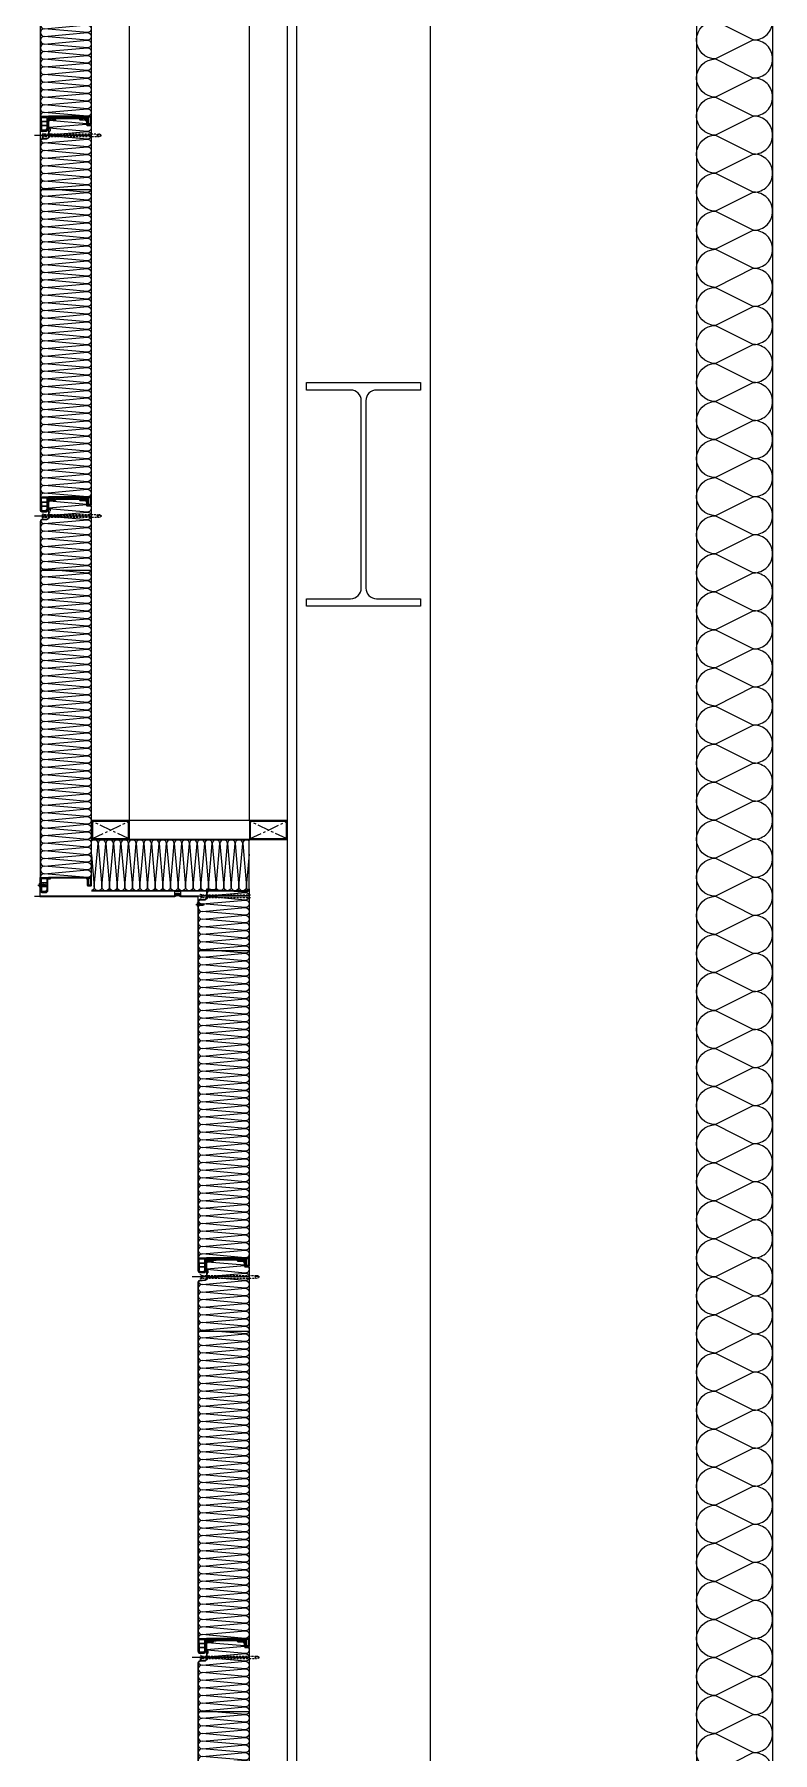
# Model space of a CAD drawing. Header units: millimetres. Extents: x 922366 to 1647943, y -534868 to 518781.
# Drawn here: x 1105173 to 1107113, y 437692 to 442207 of the extents above; entities that cross this region are included whole.
import ezdxf
from ezdxf.xclip import XClip

# ---------------------------------------------------------------- set-up
doc = ezdxf.new("R2010")
doc.units = ezdxf.units.MM
doc.header["$XCLIPFRAME"] = 0
for name, pattern in [('XR-SECTION$0$CEN', [62, 60, -1, 0, -1]), ('XR-SECTION$0$CENTER', [50.8, 31.75, -6.35, 6.35, -6.35]), ('XR-SECTION$0$HIDDEN', [0.375, 0.25, -0.125])]:
    doc.linetypes.add(name, pattern=pattern)
for name, color, linetype in [('XR-SECTION$0$0-S-col', 4, 'Continuous'), ('XR-SECTION$0$01단열재', 55, 'Continuous'), ('XR-SECTION$0$01하지철물', 8, 'Continuous'), ('XR-SECTION$0$09GIRDER', 2, 'Continuous'), ('XR-SECTION$0$161', 161, 'Continuous'), ('XR-SECTION$0$A-1', 1, 'Continuous'), ('XR-SECTION$0$BOLT', 8, 'Continuous'), ('XR-SECTION$0$CON', 2, 'Continuous'), ('XR-SECTION$0$HAT-INS', 250, 'Continuous'), ('XR-SECTION$0$Insul', 252, 'Continuous'), ('XR-SECTION$0$PANEL', 6, 'Continuous'), ('XR-SECTION$0$SYP_BOLT', 9, 'Continuous'), ('XR-SECTION$0$SYP_CAULKING', 9, 'Continuous'), ('XR-SECTION$0$SYP_Center', 1, 'XR-SECTION$0$CENTER'), ('XR-SECTION$0$SYP_FLASHING', 5, 'Continuous'), ('XR-SECTION$0$SYP_INSUL', 252, 'Continuous'), ('XR-SECTION$0$SYP_STEEL', 4, 'Continuous'), ('XR-SECTION$0$WALL', 2, 'Continuous'), ('XR-SECTION$0$WALL-D2', 4, 'Continuous'), ('XR-SECTION$0$x-ref_section(mock-up)$0$A-WALL-DRYW', 7, 'Continuous'), ('XR-SECTION$0$XR-sec$0$HAT-INS', 250, 'Continuous')]:
    doc.layers.add(name, color=color, linetype=linetype)
doc.linetypes.add('XR-SECTION$0$INSUL150', pattern='A,0.00254,-2.54,[134,ltypeshp.shx,S=18.75,R=0,X=-2.54,Y=0],-69.92,[134,ltypeshp.shx,S=18.75,R=180,X=2.54,Y=0],-2.54', length=75.00254)

# ---------------------------------------------------------------- blocks, each defined once
blk = doc.blocks.new('*U261')
at = {"layer": 'XR-SECTION$0$HAT-INS', "color": 252}
for points in [[(8.5, 0, 0.414214), (8.75, 0.25), (8.5, 0.75, -1), (9, 0.75), (8.75, 0.25, 0.414214), (9, 0)], [(9, 0, 0.414214), (9.25, 0.25), (9, 0.75, -1), (9.5, 0.75), (9.25, 0.25, 0.414214), (9.5, 0)], [(9.5, 0, 0.414214), (9.75, 0.25), (9.5, 0.75, -1), (10, 0.75), (9.75, 0.25, 0.414214), (10, 0)], [(10, 0, 0.414214), (10.25, 0.25), (10, 0.75, -1), (10.5, 0.75), (10.25, 0.25, 0.414214), (10.5, 0)], [(10.5, 0, 0.414214), (10.75, 0.25), (10.5, 0.75, -1), (11, 0.75), (10.75, 0.25, 0.414214), (11, 0)], [(11, 0, 0.414214), (11.25, 0.25), (11, 0.75, -1), (11.5, 0.75), (11.25, 0.25, 0.414214), (11.5, 0)], [(11.5, 0, 0.414214), (11.75, 0.25), (11.5, 0.75, -1), (12, 0.75), (11.75, 0.25, 0.414214), (12, 0)], [(12, 0, 0.414214), (12.25, 0.25), (12, 0.75, -1), (12.5, 0.75), (12.25, 0.25, 0.414214), (12.5, 0)], [(12.5, 0, 0.414214), (12.75, 0.25), (12.5, 0.75, -1), (13, 0.75), (12.75, 0.25, 0.414214), (13, 0)], [(13, 0, 0.414214), (13.25, 0.25), (13, 0.75, -1), (13.5, 0.75), (13.25, 0.25, 0.414214), (13.5, 0)], [(13.5, 0, 0.414214), (13.75, 0.25), (13.5, 0.75, -1), (14, 0.75), (13.75, 0.25, 0.414214), (14, 0)], [(14, 0, 0.414214), (14.25, 0.25), (14, 0.75, -1), (14.5, 0.75), (14.25, 0.25, 0.414214), (14.5, 0)], [(14.5, 0, 0.414214), (14.75, 0.25), (14.5, 0.75, -1), (15, 0.75), (14.75, 0.25, 0.414214), (15, 0)], [(15, 0, 0.414214), (15.25, 0.25), (15, 0.75, -1), (15.5, 0.75), (15.25, 0.25, 0.414214), (15.5, 0)], [(15.5, 0, 0.414214), (15.75, 0.25), (15.5, 0.75, -1), (16, 0.75), (15.75, 0.25, 0.414214), (16, 0)], [(16, 0, 0.414214), (16.25, 0.25), (16, 0.75, -1), (16.5, 0.75), (16.25, 0.25, 0.414214), (16.5, 0)], [(16.5, 0, 0.414214), (16.75, 0.25), (16.5, 0.75, -1), (17, 0.75), (16.75, 0.25, 0.414214), (17, 0)], [(17, 0, 0.414214), (17.25, 0.25), (17, 0.75, -1), (17.5, 0.75), (17.25, 0.25, 0.414214), (17.5, 0)], [(17.5, 0, 0.414214), (17.75, 0.25), (17.5, 0.75, -1), (18, 0.75), (17.75, 0.25, 0.414214), (18, 0)], [(18, 0, 0.414214), (18.25, 0.25), (18, 0.75, -1), (18.5, 0.75), (18.25, 0.25, 0.414214), (18.5, 0)], [(18.5, 0, 0.414214), (18.75, 0.25), (18.5, 0.75, -1), (19, 0.75), (18.75, 0.25, 0.414214), (19, 0)], [(19, 0, 0.414214), (19.25, 0.25), (19, 0.75, -1), (19.5, 0.75), (19.25, 0.25, 0.414214), (19.5, 0)], [(19.5, 0, 0.414214), (19.75, 0.25), (19.5, 0.75, -1), (20, 0.75), (19.75, 0.25, 0.414214), (20, 0)], [(20, 0, 0.414214), (20.25, 0.25), (20, 0.75, -1), (20.5, 0.75), (20.25, 0.25, 0.414214), (20.5, 0)], [(20.5, 0, 0.414214), (20.75, 0.25), (20.5, 0.75, -1), (21, 0.75), (20.75, 0.25, 0.414214), (21, 0)], [(21, 0, 0.414214), (21.25, 0.25), (21, 0.75, -1), (21.5, 0.75), (21.25, 0.25, 0.414214), (21.5, 0)], [(21.5, 0, 0.414214), (21.75, 0.25), (21.5, 0.75, -1), (22, 0.75), (21.75, 0.25, 0.414214), (22, 0)], [(22, 0, 0.414214), (22.25, 0.25), (22, 0.75, -1), (22.5, 0.75), (22.25, 0.25, 0.414214), (22.5, 0)], [(22.5, 0, 0.414214), (22.75, 0.25), (22.5, 0.75, -1), (23, 0.75), (22.75, 0.25, 0.414214), (23, 0)], [(23, 0, 0.414214), (23.25, 0.25), (23, 0.75, -1), (23.5, 0.75), (23.25, 0.25, 0.414214), (23.5, 0)], [(23.5, 0, 0.414214), (23.75, 0.25), (23.5, 0.75, -1), (24, 0.75), (23.75, 0.25, 0.414214), (24, 0)], [(24, 0, 0.414214), (24.25, 0.25), (24, 0.75, -1), (24.5, 0.75), (24.25, 0.25, 0.414214), (24.5, 0)], [(24.5, 0, 0.414214), (24.75, 0.25), (24.5, 0.75, -1), (25, 0.75), (24.75, 0.25, 0.414214), (25, 0)], [(25, 0, 0.414214), (25.25, 0.25), (25, 0.75, -1), (25.5, 0.75), (25.25, 0.25, 0.414214), (25.5, 0)], [(25.5, 0, 0.414214), (25.75, 0.25), (25.5, 0.75, -1), (26, 0.75), (25.75, 0.25, 0.414214), (26, 0)], [(26, 0, 0.414214), (26.25, 0.25), (26, 0.75, -1), (26.5, 0.75), (26.25, 0.25, 0.414214), (26.5, 0)], [(26.5, 0, 0.414214), (26.75, 0.25), (26.5, 0.75, -1), (27, 0.75), (26.75, 0.25, 0.414214), (27, 0)], [(27, 0, 0.414214), (27.25, 0.25), (27, 0.75, -1), (27.5, 0.75), (27.25, 0.25, 0.414214), (27.5, 0)], [(27.5, 0, 0.414214), (27.75, 0.25), (27.5, 0.75, -1), (28, 0.75), (27.75, 0.25, 0.414214), (28, 0)], [(28, 0, 0.414214), (28.25, 0.25), (28, 0.75, -1), (28.5, 0.75), (28.25, 0.25, 0.414214), (28.5, 0)], [(28.5, 0, 0.414214), (28.75, 0.25), (28.5, 0.75, -1), (29, 0.75), (28.75, 0.25, 0.414214), (29, 0)], [(29, 0, 0.414214), (29.25, 0.25), (29, 0.75, -1), (29.5, 0.75), (29.25, 0.25, 0.414214), (29.5, 0)], [(29.5, 0, 0.414214), (29.75, 0.25), (29.5, 0.75, -1), (30, 0.75), (29.75, 0.25, 0.414214), (30, 0)], [(30, 0, 0.414214), (30.25, 0.25), (30, 0.75, -1), (30.5, 0.75), (30.25, 0.25, 0.414214), (30.5, 0)], [(30.5, 0, 0.414214), (30.75, 0.25), (30.5, 0.75, -1), (31, 0.75), (30.75, 0.25, 0.414214), (31, 0)], [(31, 0, 0.414214), (31.25, 0.25), (31, 0.75, -1), (31.5, 0.75), (31.25, 0.25, 0.414214), (31.5, 0)]]:
    blk.add_lwpolyline(points, format="xyb", dxfattribs=at)
blk = doc.blocks.new('XR-SECTION$0$SCW-1')
at = {"layer": 'XR-SECTION$0$BOLT', "color": 252, "linetype": 'XR-SECTION$0$HIDDEN', "ltscale": 0.5}
for p, q in [((150, 3), (150, 9)), ((154.1, 12), (151.1, 9)), ((151.1, 9), (151.1, 3)), ((151.1, 3), (154.1, 0)), ((153.1, 5.4), (153.1, 6.6)), ((153.1, 6.6), (154.5, 6.6)), ((154.5, 5.4), (153.1, 5.4)), ((154.5, 12), (154.1, 12)), ((154.1, 0), (154.5, 0)), ((154.5, 6.6), (154.5, 12)), ((154.5, 0), (154.5, 5.4))]:
    blk.add_line(p, q, dxfattribs=at)
for points in [[(0, 6), (9, 7), (11, 9), (12, 7), (10, 3)], [(10, 3), (5, 3), (0, 6), (5, 9), (11, 9)], [(150, 3), (10, 3)], [(11, 9), (150, 9)]]:
    blk.add_lwpolyline(points, dxfattribs=at)
for centre, start, end in [((150.6, 9.2), 199.4712, 340.5288), ((150.6, 2.8), 19.4712, 160.5288)]:
    blk.add_arc(centre, 0.6, start, end, dxfattribs=at)
blk = doc.blocks.new('XR-SECTION$0$PANEL-135')
at = {"layer": 'XR-SECTION$0$161', "color": 252}
for p, q in [((150, 0), (0, 0)), ((150, -1000), (0, -1000))]:
    blk.add_line(p, q, dxfattribs=at)
at = {"layer": 'XR-SECTION$0$BOLT', "color": 252, "linetype": 'XR-SECTION$0$HIDDEN', "ltscale": 0.5}
for p, q in [((37.8, 20.4), (41.2, 17)), ((37.8, 19.3), (40.8, 16.3)), ((37.8, 8.7), (40.8, 11.7)), ((37.8, 7.6), (41.2, 11)), ((37.8, 6.4), (41.2, 3)), ((37.8, 5.3), (40.8, 2.3)), ((41.2, 17), (41.2, 11)), ((41.2, 3), (41.2, -3)), ((37.8, -5.3), (40.8, -2.3)), ((37.8, -6.1), (37.8, -6.1)), ((38.6, -5.6), (41.2, -3))]:
    blk.add_line(p, q, dxfattribs=at)
at = {"layer": 'XR-SECTION$0$Insul', "color": 252}
for p, q in [((18.3, -964.5), (18.3, -973.7)), ((32.3, -964.5), (18.3, -964.5)), ((32.3, -973.7), (18.3, -973.7)), ((18.3, -974.7), (18.3, -983)), ((32.3, -974.7), (18.3, -974.7)), ((29, -986.4), (21.7, -986.4)), ((32.3, -964.5), (32.3, -973.7)), ((32.3, -974.7), (32.3, -983))]:
    blk.add_line(p, q, dxfattribs=at)
for points in [[(135.1, 38.5), (136, 38.5, 0.414214), (136.3, 38.8), (136.3, 39), (136.3, 39.5, 0.414214), (133.3, 42.5), (128.3, 43.2), (120.8, 43.2, -0.414214), (120.3, 43.7), (120.3, 44, -0.414214), (120.8, 44.5), (133.9, 44.5), (135.5, 44.1, 0.487928), (135.9, 44.4), (135.9, 44.5, 0.414214), (133.9, 46.5), (82.3, 46.5), (40.6, 46.5, 0.414214), (38.6, 44.5), (38.6, 44.4, 0.487928), (39, 44.1), (40.6, 44.5), (53.7, 44.5, -0.414214), (54.2, 44), (54.2, 43.7, -0.414214), (53.7, 43.2), (46.1, 43.2), (41.1, 42.5, 0.414214), (38.1, 39.5), (38.1, 39), (38.1, 38.8, 0.414214), (38.4, 38.5), (39.3, 38.5, 0.414214), (39.6, 38.8), (39.6, 39, -0.414214), (41.1, 40.5), (46.1, 41.2), (54.7, 41.2, 0.414214), (56.2, 42.7), (56.2, 44, -0.414214), (56.7, 44.5), (82.3, 44.5), (117.8, 44.5, -0.414214), (118.3, 44), (118.3, 42.7, 0.414214), (119.8, 41.2), (128.3, 41.2), (133.3, 40.5, -0.414214), (134.8, 39), (134.8, 38.8, 0.414214)], [(135.1, 38.5), (136, 38.5, 0.414214), (136.3, 38.8), (136.3, 39), (136.3, 39.5, 0.414214), (133.3, 42.5), (128.3, 43.2), (120.8, 43.2, -0.414214), (120.3, 43.7), (120.3, 44, -0.414214), (120.8, 44.5), (133.9, 44.5), (135.5, 44.1, 0.487928), (135.9, 44.4), (135.9, 44.5, 0.414214), (133.9, 46.5), (82.3, 46.5), (40.6, 46.5, 0.414214), (38.6, 44.5), (38.6, 44.4, 0.487928), (39, 44.1), (40.6, 44.5), (53.7, 44.5, -0.414214), (54.2, 44), (54.2, 43.7, -0.414214), (53.7, 43.2), (46.1, 43.2), (41.1, 42.5, 0.414214), (38.1, 39.5), (38.1, 39), (38.1, 38.8, 0.414214), (38.4, 38.5), (39.3, 38.5, 0.414214), (39.6, 38.8), (39.6, 39, -0.414214), (41.1, 40.5), (46.1, 41.2), (54.7, 41.2, 0.414214), (56.2, 42.7), (56.2, 44, -0.414214), (56.7, 44.5), (82.3, 44.5), (117.8, 44.5, -0.414214), (118.3, 44), (118.3, 42.7, 0.414214), (119.8, 41.2), (128.3, 41.2), (133.3, 40.5, -0.414214), (134.8, 39), (134.8, 38.8, 0.414214)], [(148.7, -968.9, -0.414214), (146.2, -971.4), (142.9, -971.4, -0.414214), (140.4, -968.9), (140.4, -953.8, 0.414214), (139.4, -952.8), (136.9, -952.8), (136.9, -951.8), (39, -951.8), (39, -952.8), (35.1, -952.8, 0.414214), (34.1, -953.8), (34.1, -983, -0.414191), (29.1, -988), (21.7, -988, -0.414236), (16.7, -983), (16.7, -949.8), (37, -949.8), (37, -948.8), (138.9, -948.8), (138.9, -949.8), (148.7, -949.8)], [(148.7, -968.9, -0.414214), (146.2, -971.4), (142.9, -971.4, -0.414214), (140.4, -968.9), (140.4, -953.8, 0.414214), (139.4, -952.8), (136.9, -952.8), (136.9, -951.8), (39, -951.8), (39, -952.8), (35.1, -952.8, 0.414214), (34.1, -953.8), (34.1, -983, -0.414191), (29.1, -988), (21.7, -988, -0.414236), (16.7, -983), (16.7, -949.8), (37, -949.8), (37, -948.8), (138.9, -948.8), (138.9, -949.8), (148.7, -949.8)], [(142, -951.4), (147, -951.4), (147, -968.9, -0.414214), (146.2, -969.7), (142.9, -969.7, -0.414214), (142, -968.9)]]:
    blk.add_lwpolyline(points, format="xyb", close=True, dxfattribs=at)
blk.add_lwpolyline([(32.3, -952.5), (32.3, -963.5), (18.3, -963.5), (18.3, -952.5)], close=True, dxfattribs=at)
for centre, start, end in [((21.7, -983), 180, 270.0043), ((29, -983), 270.0043, 0)]:
    blk.add_arc(centre, 3.35, start, end, dxfattribs=at)
at = {"layer": 'XR-SECTION$0$PANEL', "color": 252, "ltscale": 3}
blk.add_line((149.5, -143.1), (15, -143.1), dxfattribs=at)
for points in [[(44, 43.3), (44, 44.1), (39, 44.1, 0.414214), (37, 42.1), (37, -3.7, -0.39552), (32.8, -8.2), (19.7, -9.1, 0.39896), (15, -14.1), (15, -444.5), (15, -983.8, 0.414242), (20, -988.8), (31.5, -988.8, 0.414191), (35, -985.3), (35, -953.3), (42, -953.3), (42, -952.5), (34.2, -952.5), (34.2, -985.3, -0.414191), (31.5, -988), (20, -988, -0.414242), (15.8, -983.8), (15.8, -444.5), (15.8, -14.1, -0.399273), (19.8, -9.9), (32.8, -9, 0.39552), (37.8, -3.7), (37.8, 42.1, -0.414214), (39, 43.3), (44, 43.3)], [(130.5, 44.1), (130.5, 44.1), (130.5, 43.6), (135.5, 43.6, -0.414214), (137, 42.1), (137, 28.4, 0.414214), (139, 26.4), (148, 26.4, -0.414214), (149.5, 24.9), (149.5, -391.9), (149.5, -969.9, -0.414214), (148, -971.4), (141, -971.4, -0.414214), (139.5, -969.9), (139.5, -952.8), (137, -952.8), (137, -953.3), (139, -953.3), (139, -969.9, 0.414214), (141, -971.9), (148, -971.9, 0.414214), (150, -969.9), (150, -391.9), (150, 24.9, 0.414214), (148, 26.9), (139, 26.9, -0.414214), (137.5, 28.4), (137.5, 42.1, 0.414214), (135.5, 44.1), (130.5, 44.1)]]:
    blk.add_lwpolyline(points, format="xyb", dxfattribs=at)
at = {"layer": 'XR-SECTION$0$SYP_INSUL', "color": 252}
for points in [[(37.8, 41.4), (38.9, 41.5)], [(38.1, 39), (37.8, 39.1)], [(56.2, 43.2), (70.1, 44.5)]]:
    blk.add_lwpolyline(points, dxfattribs=at)
at = {"layer": 'XR-SECTION$0$WALL', "color": 252}
blk.add_line((44, 43.3), (44, 43.3), dxfattribs=at)
at = {"layer": 'XR-SECTION$0$XR-sec$0$HAT-INS', "color": 252}
for points in [[(37.8, 21.4), (137, 30)], [(137, 30.5), (39.6, 38.9)]]:
    blk.add_lwpolyline(points, dxfattribs=at)
for points in [[(147.4, 26.4, -0.625476), (139.5, 10.2), (37.8, 19.1)], [(37.8, 1.4), (139.5, 10.2, -1), (139.5, -9.8), (37.8, -0.9)], [(25.8, -19.8), (139.5, -9.8, -1), (139.5, -29.8), (25.8, -19.8), (25.8, -19.8, 1), (25.8, -39.8, 1)], [(25.8, -39.8), (139.5, -29.8, -1), (139.5, -49.8), (25.8, -39.8), (25.8, -39.8, 1), (25.8, -59.8, 1)], [(16.1, -12.4, 0.338737), (25.8, -19.8)], [(25.8, -59.8), (139.5, -49.8, -1), (139.5, -69.8), (25.8, -59.8), (25.8, -59.8, 1), (25.8, -79.8, 1)], [(25.8, -79.8), (139.5, -69.8, -1), (139.5, -89.8), (25.8, -79.8), (25.8, -79.8, 1), (25.8, -99.8, 1)], [(25.8, -99.8), (139.5, -89.8, -1), (139.5, -109.8), (25.8, -99.8), (25.8, -99.8, 1), (25.8, -119.8, 1)], [(25.8, -119.8), (139.5, -109.8, -1), (139.5, -129.8), (25.8, -119.8), (25.8, -119.8, 1), (25.8, -139.8, 1)], [(25.8, -139.8), (139.5, -129.8, -1), (139.5, -149.8), (25.8, -139.8), (25.8, -139.8, 1), (25.8, -159.8, 1)], [(25.8, -159.8), (139.5, -149.8, -1), (139.5, -169.8), (25.8, -159.8), (25.8, -159.8, 1), (25.8, -179.8, 1)], [(25.8, -179.8), (139.5, -169.8, -1), (139.5, -189.8), (25.8, -179.8), (25.8, -179.8, 1), (25.8, -199.8, 1)], [(25.8, -199.8), (139.5, -189.8, -1), (139.5, -209.8), (25.8, -199.8), (25.8, -199.8, 1), (25.8, -219.8, 1)], [(25.8, -219.8), (139.5, -209.8, -1), (139.5, -229.8), (25.8, -219.8), (25.8, -219.8, 1), (25.8, -239.8, 1)], [(25.8, -239.8), (139.5, -229.8, -1), (139.5, -249.8), (25.8, -239.8), (25.8, -239.8, 1), (25.8, -259.8, 1)], [(25.8, -259.8), (139.5, -249.8, -1), (139.5, -269.8), (25.8, -259.8), (25.8, -259.8, 1), (25.8, -279.8, 1)], [(25.8, -279.8), (139.5, -269.8, -1), (139.5, -289.8), (25.8, -279.8), (25.8, -279.8, 1), (25.8, -299.8, 1)], [(25.8, -299.8), (139.5, -289.8, -1), (139.5, -309.8), (25.8, -299.8), (25.8, -299.8, 1), (25.8, -319.8, 1)], [(25.8, -319.8), (139.5, -309.8, -1), (139.5, -329.8), (25.8, -319.8), (25.8, -319.8, 1), (25.8, -339.8, 1)], [(25.8, -339.8), (139.5, -329.8, -1), (139.5, -349.8), (25.8, -339.8), (25.8, -339.8, 1), (25.8, -359.8, 1)], [(25.8, -359.8), (139.5, -349.8, -1), (139.5, -369.8), (25.8, -359.8), (25.8, -359.8, 1), (25.8, -379.8, 1)], [(25.8, -379.8), (139.5, -369.8, -1), (139.5, -389.8), (25.8, -379.8), (25.8, -379.8, 1), (25.8, -399.8, 1)], [(25.8, -399.8), (139.5, -389.8, -1), (139.5, -409.8), (25.8, -399.8), (25.8, -399.8, 1), (25.8, -419.8, 1)], [(25.8, -419.8), (139.5, -409.8, -1), (139.5, -429.8), (25.8, -419.8), (25.8, -419.8, 1), (25.8, -439.8, 1)], [(25.8, -439.8), (139.5, -429.8, -1), (139.5, -449.8), (25.8, -439.8), (25.8, -439.8, 1), (25.8, -459.8, 1)], [(25.8, -459.8), (139.5, -449.8, -1), (139.5, -469.8), (25.8, -459.8), (25.8, -459.8, 1), (25.8, -479.8, 1)], [(25.8, -479.8), (139.5, -469.8, -1), (139.5, -489.8), (25.8, -479.8), (25.8, -479.8, 1), (25.8, -499.8, 1)], [(25.8, -499.8), (139.5, -489.8, -1), (139.5, -509.8), (25.8, -499.8), (25.8, -499.8, 1), (25.8, -519.8, 1)], [(25.8, -519.8), (139.5, -509.8, -1), (139.5, -529.8), (25.8, -519.8), (25.8, -519.8, 1), (25.8, -539.8, 1)], [(25.8, -539.8), (139.5, -529.8, -1), (139.5, -549.8), (25.8, -539.8), (25.8, -539.8, 1), (25.8, -559.8, 1)], [(25.8, -559.8), (139.5, -549.8, -1), (139.5, -569.8), (25.8, -559.8), (25.8, -559.8, 1), (25.8, -579.8, 1)], [(25.8, -579.8), (139.5, -569.8, -1), (139.5, -589.8), (25.8, -579.8), (25.8, -579.8, 1), (25.8, -599.8, 1)], [(25.8, -599.8), (139.5, -589.8, -1), (139.5, -609.8), (25.8, -599.8), (25.8, -599.8, 1), (25.8, -619.8, 1)], [(25.8, -619.8), (139.5, -609.8, -1), (139.5, -629.8), (25.8, -619.8), (25.8, -619.8, 1), (25.8, -639.8, 1)], [(25.8, -639.8), (139.5, -629.8, -1), (139.5, -649.8), (25.8, -639.8), (25.8, -639.8, 1), (25.8, -659.8, 1)], [(25.8, -659.8), (139.5, -649.8, -1), (139.5, -669.8), (25.8, -659.8), (25.8, -659.8, 1), (25.8, -679.8, 1)], [(25.8, -679.8), (139.5, -669.8, -1), (139.5, -689.8), (25.8, -679.8), (25.8, -679.8, 1), (25.8, -699.8, 1)], [(25.8, -699.8), (139.5, -689.8, -1), (139.5, -709.8), (25.8, -699.8), (25.8, -699.8, 1), (25.8, -719.8, 1)], [(25.8, -719.8), (139.5, -709.8, -1), (139.5, -729.8), (25.8, -719.8), (25.8, -719.8, 1), (25.8, -739.8, 1)], [(25.8, -739.8), (139.5, -729.8, -1), (139.5, -749.8), (25.8, -739.8), (25.8, -739.8, 1), (25.8, -759.8, 1)], [(25.8, -759.8), (139.5, -749.8, -1), (139.5, -769.8), (25.8, -759.8), (25.8, -759.8, 1), (25.8, -779.8, 1)], [(25.8, -779.8), (139.5, -769.8, -1), (139.5, -789.8), (25.8, -779.8), (25.8, -779.8, 1), (25.8, -799.8, 1)], [(25.8, -799.8), (139.5, -789.8, -1), (139.5, -809.8), (25.8, -799.8), (25.8, -799.8, 1), (25.8, -819.8, 1)], [(25.8, -819.8), (139.5, -809.8, -1), (139.5, -829.8), (25.8, -819.8), (25.8, -819.8, 1), (25.8, -839.8, 1)], [(25.8, -839.8), (139.5, -829.8, -1), (139.5, -849.8), (25.8, -839.8), (25.8, -839.8, 1), (25.8, -859.8, 1)], [(25.8, -859.8), (139.5, -849.8, -1), (139.5, -869.8), (25.8, -859.8), (25.8, -859.8, 1), (25.8, -879.8, 1)], [(25.8, -879.8), (139.5, -869.8, -1), (139.5, -889.8), (25.8, -879.8), (25.8, -879.8, 1), (25.8, -899.8, 1)], [(25.8, -899.8), (139.5, -889.8, -1), (139.5, -909.8), (25.8, -899.8), (25.8, -899.8, 1), (25.8, -919.8, 1)], [(25.8, -919.8), (139.5, -909.8, -1), (139.5, -929.8), (25.8, -919.8), (25.8, -919.8, 1), (25.8, -939.8, 1)], [(129.1, -948.8), (25.8, -939.8), (25.8, -939.8, 0.541794), (16.7, -953.8, 0.541794)], [(25.8, -939.8), (139.5, -929.8, -1), (139.5, -949.8), (138.9, -949.7)]]:
    blk.add_lwpolyline(points, format="xyb", dxfattribs=at)
at = {"color": 252, "xscale": -1}
blk.add_blockref('XR-SECTION$0$SCW-1', (176.2, -6), dxfattribs=at)
blk = doc.blocks.new('XR-SECTION$0$zw$CC71')
at = {"layer": 'XR-SECTION$0$SYP_BOLT', "color": 252}
for p, q in [((8, 4.8), (0, 4.8)), ((0, 4.8), (0, 4)), ((2.3, 14.4), (2.3, 17.9)), ((2.3, 13.3), (2.3, 13.9)), ((2.3, 12.3), (2.3, 12.9)), ((2.3, 11.3), (2.3, 11.9)), ((2.3, 10.2), (2.3, 10.8)), ((2.3, 9.2), (2.3, 9.8)), ((2.3, 8.1), (2.3, 8.8)), ((2.3, 7.1), (2.3, 7.7)), ((2.3, 6.1), (2.3, 6.7)), ((2.3, 4.8), (2.3, 5.7)), ((5.7, 12.8), (5.7, 17.9)), ((5.7, 11.8), (5.7, 12.4)), ((5.7, 10.7), (5.7, 11.3)), ((5.7, 9.7), (5.7, 10.3)), ((5.7, 8.7), (5.7, 9.3)), ((5.7, 7.6), (5.7, 8.2)), ((5.7, 6.6), (5.7, 7.2)), ((5.7, 4.8), (5.7, 6.2)), ((8, 4), (8, 4.8))]:
    blk.add_line(p, q, dxfattribs=at)
at = {"layer": 'XR-SECTION$0$SYP_BOLT', "color": 252, "linetype": 'Continuous'}
for p, q in [((1.9, 14.2), (2.3, 14.4)), ((5.3, 13.7), (1.9, 14.1)), ((1.9, 14.1), (2.3, 13.9)), ((1.9, 13.2), (2.3, 13.3)), ((6.1, 12.6), (1.9, 13.1)), ((1.9, 13.1), (2.3, 12.9)), ((1.9, 12.1), (2.3, 12.3)), ((6.1, 11.5), (1.9, 12.1)), ((1.9, 12), (2.3, 11.9)), ((1.9, 11.1), (2.3, 11.3)), ((6.1, 10.5), (1.9, 11)), ((1.9, 11), (2.3, 10.8)), ((1.9, 10.1), (2.3, 10.2)), ((6.1, 9.4), (1.9, 10)), ((1.9, 10), (2.3, 9.8)), ((1.9, 9), (2.3, 9.2)), ((6.1, 8.4), (1.9, 9)), ((1.9, 8.9), (2.3, 8.8)), ((1.9, 8), (2.3, 8.1)), ((6.1, 7.4), (1.9, 7.9)), ((1.9, 7.9), (2.3, 7.7)), ((1.9, 6.9), (2.3, 7.1)), ((6.1, 6.3), (1.9, 6.9)), ((1.9, 6.9), (2.3, 6.7)), ((1.9, 5.9), (2.3, 6.1)), ((4, 5.6), (1.9, 5.9)), ((1.9, 5.8), (2.3, 5.7)), ((5.2, 13.8), (2, 14.2)), ((6.1, 12.6), (2, 13.2)), ((6.1, 11.6), (2, 12.1)), ((6.1, 10.6), (2, 11.1)), ((6.1, 9.5), (2, 10.1)), ((6.1, 8.5), (2, 9)), ((6.1, 7.5), (2, 8)), ((6.1, 6.4), (2, 7)), ((4.1, 5.7), (2, 5.9)), ((3.8, 20.7), (2.3, 17.9)), ((5.2, 13.9), (2.3, 14.4)), ((5.4, 13.5), (2.3, 13.9)), ((5.7, 12.8), (2.3, 13.3)), ((5.7, 12.4), (2.3, 12.9)), ((5.7, 11.8), (2.3, 12.3)), ((5.7, 11.3), (2.3, 11.9)), ((5.7, 10.7), (2.3, 11.3)), ((5.7, 10.3), (2.3, 10.8)), ((5.7, 9.7), (2.3, 10.2)), ((5.7, 9.3), (2.3, 9.8)), ((5.7, 8.7), (2.3, 9.2)), ((5.7, 8.2), (2.3, 8.8)), ((5.7, 7.6), (2.3, 8.1)), ((5.7, 7.2), (2.3, 7.7)), ((5.7, 6.6), (2.3, 7.1)), ((5.7, 6.2), (2.3, 6.7)), ((4.1, 5.7), (2.3, 6.1)), ((4, 5.6), (2.3, 5.7)), ((5.7, 12.8), (3.8, 16.9)), ((5.7, 17.9), (4.2, 20.7)), ((6.1, 13.7), (5.7, 13.8)), ((6.1, 13.7), (5.7, 13.7)), ((6.1, 13.6), (5.7, 13.6)), ((6.1, 13.6), (5.7, 13.4)), ((6.1, 12.6), (5.7, 12.8)), ((6.1, 12.6), (5.7, 12.4)), ((6.1, 11.6), (5.7, 11.8)), ((6.1, 11.5), (5.7, 11.3)), ((6.1, 10.6), (5.7, 10.7)), ((6.1, 10.5), (5.7, 10.3)), ((6.1, 9.5), (5.7, 9.7)), ((6.1, 9.4), (5.7, 9.3)), ((6.1, 8.5), (5.7, 8.7)), ((6.1, 8.4), (5.7, 8.2)), ((6.1, 7.5), (5.7, 7.6)), ((6.1, 7.4), (5.7, 7.2)), ((6.1, 6.4), (5.7, 6.6)), ((6.1, 6.3), (5.7, 6.2))]:
    blk.add_line(p, q, dxfattribs=at)
at = {"layer": 'XR-SECTION$0$SYP_BOLT', "color": 252, "linetype": 'XR-SECTION$0$CEN'}
blk.add_line((4, 0), (4, 22.5), dxfattribs=at)
at = {"layer": 'XR-SECTION$0$SYP_BOLT', "color": 252}
blk.add_lwpolyline([(1.9, 3), (2, 3.1), (2.3, 3.2), (2.5, 3.2), (2.7, 3.2), (2.9, 3.1), (3.1, 3.1), (3.3, 3), (3.4, 3), (3.5, 3.1), (3.6, 3.2), (3.6, 3.3), (3.6, 3.5), (3.6, 3.7), (3.6, 3.8), (3.6, 4), (3.6, 4.1), (3.7, 4.2), (3.8, 4.3), (3.9, 4.4), (4, 4.4), (4.1, 4.4), (4.2, 4.3), (4.3, 4.2), (4.4, 4.1), (4.4, 4), (4.4, 3.8), (4.4, 3.7), (4.4, 3.5), (4.4, 3.3), (4.4, 3.2), (4.5, 3.1), (4.6, 3), (4.7, 3), (4.9, 3.1), (5.1, 3.1), (5.3, 3.2), (5.5, 3.2), (5.7, 3.2), (6, 3.1), (6.1, 3)], dxfattribs=at)
for centre, radius, start, end in [((2.1, 5.6), 2.68, 216.9039, 263.8796), ((4, 10.5), 7.87, 254.205, 285.795), ((5.9, 5.6), 2.68, 276.1204, 323.0961)]:
    blk.add_arc(centre, radius, start, end, dxfattribs=at)
at = {"layer": 'XR-SECTION$0$SYP_BOLT', "color": 252, "linetype": 'Continuous'}
for centre, radius, start, end in [((2, 14.2), 0.0777, 150.0753, 220.1339), ((2, 13.1), 0.0777, 150.0753, 220.1339), ((2, 12.1), 0.0777, 150.0753, 220.1339), ((2, 11), 0.0777, 150.0753, 220.1339), ((2, 10), 0.0777, 150.0753, 220.1339), ((2, 9), 0.0777, 150.0753, 220.1339), ((2, 7.9), 0.0777, 150.0753, 220.1339), ((2, 6.9), 0.0777, 150.0753, 220.1339), ((2, 5.9), 0.0777, 150.0753, 220.1339), ((4.2, 19), 2.16, 211.0536, 260.1228), ((4, 20.4), 0.387, 50.7308, 130.1065), ((27.9, 16), 24.1, 168.7786, 178.0365), ((4, 5.6), 0.0505, 290.6851, 49.2729), ((6, 13.6), 0.0777, 330.0753, 40.1339), ((6, 12.6), 0.0777, 330.0753, 40.1339), ((6, 11.6), 0.0777, 330.0753, 40.1339), ((6, 10.5), 0.0777, 330.0753, 40.1339), ((6, 9.5), 0.0777, 330.0753, 40.1339), ((6, 8.4), 0.0777, 330.0753, 40.1339), ((6, 7.4), 0.0777, 330.0753, 40.1339), ((6, 6.4), 0.0777, 330.0753, 40.1339)]:
    blk.add_arc(centre, radius, start, end, dxfattribs=at)
blk = doc.blocks.new('XR-SECTION$0$zw$489F')
at = {"layer": 'XR-SECTION$0$SYP_Center', "color": 252}
for p, q in [((47.7, 97.7), (2.3, 2.3)), ((47.7, 2.3), (2.3, 97.7))]:
    blk.add_line(p, q, dxfattribs=at)
at = {"layer": 'XR-SECTION$0$SYP_STEEL', "color": 252}
for points in [[(50, 100), (0, 100), (0, 0), (50, 0)], [(47.7, 97.7), (2.3, 97.7), (2.3, 2.3), (47.7, 2.3)]]:
    blk.add_lwpolyline(points, close=True, dxfattribs=at)
blk = doc.blocks.new('XR-SECTION$0$flashing')
at = {"layer": 'XR-SECTION$0$SYP_CAULKING', "color": 252}
for radius, start, end in [(16.4, 62.8506, 117.1491), (14.4, 58.6993, 121.3004), (12.4, 52.9092, 127.0905), (10.4, 44.0565, 135.9432)]:
    blk.add_arc((-376.7, -7.3), radius, start, end, dxfattribs=at)
at = {"layer": 'XR-SECTION$0$SYP_FLASHING', "color": 252}
blk.add_lwpolyline([(-15, 50), (-14.2, 50), (-14.2, 0), (-369.2, 0), (-369.2, 14.2), (-384.2, 14.2), (-384.2, 0), (-429.2, 0), (-429.2, -30), (-430, -30), (-430, 0.8), (-385, 0.8), (-385, 15), (-368.4, 15), (-368.4, 0.8), (-15, 0.8)], close=True, dxfattribs=at)
at = {"layer": 'XR-SECTION$0$SYP_FLASHING', "color": 252, "extrusion": (0, 0, -1), "rotation": 270.0001440925454}
for p, zscale in [((9.3, 34), -0.9999999999999998), ((424.4, -16.7), -0.9999999999999997)]:
    blk.add_blockref('XR-SECTION$0$zw$CC71', p, dxfattribs=dict(at, zscale=zscale))
blk = doc.blocks.new('XR-SECTION$0$PANEL-BOX1')
at = {"layer": 'XR-SECTION$0$01하지철물', "color": 252}
for p, q in [((-150, 1199.2), (-150, 6814.2)), ((-150, 6814.2), (215, 6814.2)), ((165, 1148.4), (165, 6814.2)), ((-150, 1199.2), (165, 1199.2))]:
    blk.add_line(p, q, dxfattribs=at)
at = {"layer": 'XR-SECTION$0$A-1', "color": 252}
blk.add_line((215, 6864.2), (265, 6864.2), dxfattribs=at)
at = {"layer": 'XR-SECTION$0$PANEL', "color": 252, "ltscale": 3}
for p, q in [((265, 6999.2), (400, 6999.2)), ((265, 6998.4), (400, 6998.4)), ((-150, 6993.7), (-150, 6864.2)), ((400, 6864.2), (400, 2499.2))]:
    blk.add_line(p, q, dxfattribs=at)
at = {"layer": 'XR-SECTION$0$CON', "color": 252, "xscale": -1, "rotation": 180}
blk.add_blockref('XR-SECTION$0$flashing', (415, 7014.2), dxfattribs=at)
at = {"layer": 'XR-SECTION$0$CON', "color": 252}
ref = blk.add_blockref('XR-SECTION$0$PANEL-135', (-292.3, 7014.2), dxfattribs=dict(at, xscale=-1, rotation=90))
XClip(ref).set_block_clipping_path([(15, -557.2661653124), (150, -142.2661653124)])
ref = blk.add_blockref('XR-SECTION$0$PANEL-135', (415, 6999.2), dxfattribs=dict(at, xscale=-1))
XClip(ref).set_block_clipping_path([(0, -1000), (180.7066697027, 0)])
at = {"layer": 'XR-SECTION$0$CON', "color": 252, "xscale": -1}
for p in [(415, 5999.2), (415, 4999.2), (415, 3999.2), (415, 2999.2), (415, 1999.2)]:
    blk.add_blockref('XR-SECTION$0$PANEL-135', p, dxfattribs=at)
at = {"layer": 'XR-SECTION$0$CON', "color": 252}
ref = blk.add_blockref('XR-SECTION$0$PANEL-135', (-292.3, 1164.2), dxfattribs=dict(at, xscale=-1, rotation=90))
XClip(ref).set_block_clipping_path([(15, -557.2661653124), (150, -142.2661653124)])
blk.add_blockref('XR-SECTION$0$flashing', (415, 999.2), dxfattribs=at)
ref = blk.add_blockref('XR-SECTION$0$PANEL-135', (0, 1000), dxfattribs=dict(at, xscale=-1))
XClip(ref).set_block_clipping_path([(-112.5467148591, -1000), (153, 20)])
at = {"layer": 'XR-SECTION$0$SYP_FLASHING', "color": 252, "extrusion": (0, 0, -1), "zscale": -1, "rotation": 270.0001440925454}
blk.add_blockref('XR-SECTION$0$zw$CC71', (9.4, 982.5), dxfattribs=at)
at = {"layer": 'XR-SECTION$0$x-ref_section(mock-up)$0$A-WALL-DRYW', "color": 252, "extrusion": (0, 0, -1), "zscale": -1, "rotation": 270}
for p in [(150, 6864.2), (-265, 6864.2), (150, 1199.2), (-265, 1199.2)]:
    blk.add_blockref('XR-SECTION$0$zw$489F', p, dxfattribs=at)
blk = doc.blocks.new('XR-SECTION')
at = {"layer": 'XR-SECTION$0$0-S-col', "color": 8}
blk.add_lwpolyline([(209625, 74441.6), (209275, 74441.6), (209275, 85891.6), (209625, 85891.6)], close=True, dxfattribs=at)
at = {"layer": 'XR-SECTION$0$01하지철물', "color": 8}
blk.add_line((209250, 74593.6), (209250, 86561.6), dxfattribs=at)
at = {"layer": 'XR-SECTION$0$09GIRDER', "color": 8, "flags": 128}
blk.add_lwpolyline([(209300, 79223.6), (209416, 79223.6, 0.41421356), (209444, 79251.6), (209444, 79743.6, 0.41421356), (209416, 79771.6), (209300, 79771.6), (209300, 79791.6), (209600, 79791.6), (209600, 79771.6), (209484, 79771.6, 0.41421356), (209456, 79743.6), (209456, 79251.6, 0.41421356), (209484, 79223.6), (209600, 79223.6), (209600, 79203.6), (209300, 79203.6), (209300, 79223.6)], format="xyb", dxfattribs=at)
at = {"layer": 'XR-SECTION$0$WALL-D2', "color": 8}
for p, q in [((210325, 84091.6), (210325, 74441.6)), ((210525, 83891.6), (210525, 74441.6))]:
    blk.add_line(p, q, dxfattribs=at)
at = {"layer": 'XR-SECTION$0$01단열재', "color": 8, "linetype": 'XR-SECTION$0$INSUL150', "ltscale": 0.014, "xscale": 200.0000000000003, "yscale": 200.0000000000003, "zscale": 200.0000000000003, "rotation": 90}
blk.add_blockref('*U261', (210525, 74441.6), dxfattribs=at)
at = {"layer": 'XR-SECTION$0$CON', "color": 8, "xscale": -1}
blk.add_blockref('XR-SECTION$0$PANEL-BOX1', (209000, 77441.6), dxfattribs=at)
at = {"layer": 'XR-SECTION$0$CON', "color": 8}
for p in [(209000, 77441.6), (209000, 76441.6)]:
    blk.add_blockref('XR-SECTION$0$PANEL-135', p, dxfattribs=at)

msp = doc.modelspace()

# ---------------------------------------------------------------- block references
at = {"color": 8}
ref = msp.add_blockref('XR-SECTION', (896587.7, 361500.6), dxfattribs=at)
XClip(ref).set_block_clipping_path([(196275.1863630491, 60324.3691893766), (356196.6508700596, 92929.3341539405)])

doc.saveas('drawing.dxf')
